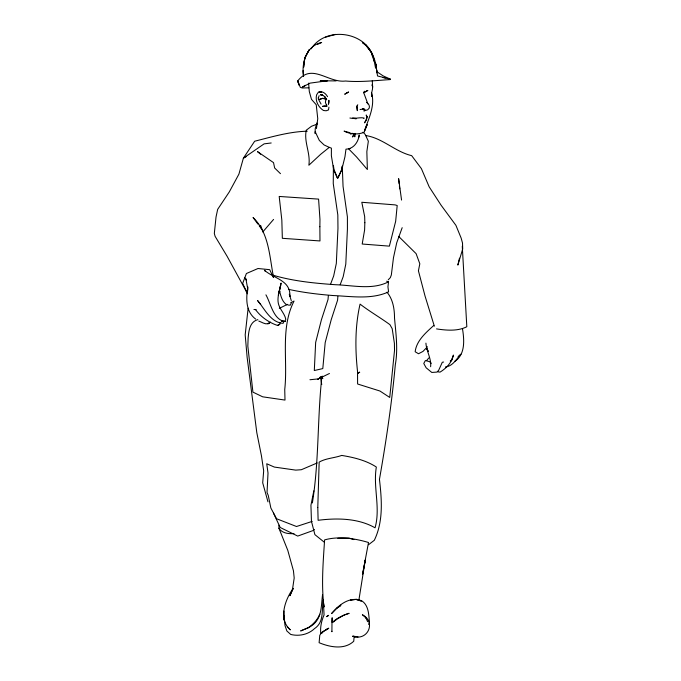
<?xml version="1.0" encoding="UTF-8"?>
<svg xmlns="http://www.w3.org/2000/svg" width="681" height="681" viewBox="0 0 681 681"><rect width="100%" height="100%" fill="white"/><g stroke="black" fill="none" stroke-linecap="round" stroke-linejoin="round"><path stroke-width="1.02" d="M293.094 588.341L292.387 590.121L294.192 578.016L293.451 570.814L287.791 550.367L278.938 528.269L278.955 525.213M328.889 103.333L328.923 100.345L328.353 104.653M332.115 621.804L332.166 617.744L331.936 622.443M279.925 322.317L279.882 324.386L277.959 325.212L279.201 324.454M315.065 133.612L315.252 128.573L316.912 123.023M328.344 295.639L328.029 299.47L321.432 319.712L315.652 342.441L314.307 370.532L322.803 368.591L325.186 342.62L331.213 319.721L337.572 300.236L337.895 296.397M430.639 366.719C431.499 358.521 426.4 351.243 425.914 343.13M331.945 631.219L331.911 631.73L331.979 622.792C336.644 618.118 342.935 615.258 349.14 613.317L344.28 614.934L335.852 619.804L336.303 619.463L333.528 622.025M321.909 376.346C317.286 418.44 319.151 461.054 312.366 502.944M355.141 133.399L354.792 136.813L354.503 134.855M278.316 295.086L281.074 283.083C279.848 291.085 275.541 299.572 279.848 307.429C281.806 311.413 284.879 314.792 285.799 319.236L284.956 321.423C273.473 320.104 270.774 303.334 265.93 294.839M287.322 626.699L290.344 629.874C278.231 619.497 284.837 600.31 292.643 589.167M386.612 281.193L388.545 281.815L387.94 286.803L388.596 291.868C371.485 299.717 351.685 296.363 333.401 295.554C318.385 294.388 303.36 292.609 288.65 289.365M316.444 128.556L317.755 118.69L316.239 104.755L311.464 99.307L309.31 91.56L308.604 83.125M358.878 600.148L365.271 560.02L362.581 574.27L368.506 542.493C354.673 538.348 338.636 535.973 324.599 539.888C323.169 562.165 321.211 584.732 324.003 606.975L323.449 602.566L324.062 614.96C321.577 620.612 320.002 627.337 320.794 633.475M323.313 600.029C321.338 609.972 324.531 621.94 314.494 628.64C308.238 634.573 299.002 636.522 290.727 634.445L286.863 630.989L285.024 625.626L284.445 619.829M313.822 490.873L310.936 505.268L311.447 521.263L314.894 534.636L324.241 542.17M322.556 594.539C320.913 607.443 322.368 620.434 308.604 627.61C303.998 629.508 293.443 634.011 308.263 627.695C313.217 624.307 317.44 619.829 319.789 614.245M248.131 308.195L245.186 334.856L247.143 357.448L256.805 432.665L261.453 455.844L263.683 470.835L262.704 482.829L267.974 501.846M358.725 137.247L359.262 134.94C358.325 142.014 353.66 148.935 345.974 149.182L344.961 156.732L341.632 170.335L338.04 177.784M459.479 258.176L457.853 265.088L462.697 248.991L462.51 243.049L461.165 238.112L455.912 225.343L441.058 205.168L429.158 186.807L421.386 168.607L411.673 155.66C395.065 151.701 382.492 137.996 365.62 135.528M280.674 285.22L279.125 292.115L279.61 290.293M363.918 118.579L364.08 118.043C359.849 117.03 354.512 119.166 349.923 118.026M357.593 373.341L357.704 373.009C355.107 350.23 354.886 326.582 360.07 304.118C369.502 311.396 380.185 317.55 389.915 324.65L392.196 328.685L394.401 343.318L394.529 350.4L389.728 397.44L379.964 391.03L357.602 383.999L357.551 373.367L359.645 372.226L357.551 373.367M318.427 97.723L319.134 95.663M402.182 227.684L396.725 242.776L393.473 257.716L391.337 274.979L390.324 277.635L388.23 279.823M437.619 371.766L440.02 372.132C446.421 368.259 451.775 362.556 453.452 355.073L451.29 360.7L451.886 359.738L450.218 361.007M293.009 588.461L289.893 595.73L292.77 589.44M291.323 302.866L290.387 305.148L287.927 305.037M340.185 284.684L343.19 276.665L345.786 264.168L347.421 229.037L347.404 216.916L343.054 186.364L342.271 166.121L341.462 170.037L337.674 178.413L333.988 169.501L333.418 165.483L333.256 183.581L337.827 214.966L337.963 228.348L336.32 263.453L333.673 275.924L330.668 283.934M368.642 624.468L369.494 622.579C368.71 615.054 368.915 605.852 362.079 601C350.085 595.713 338.823 604.822 331.553 613.59L336.423 608.661M451.29 360.7L451.597 360.062M354.29 133.51L352.52 136.983L354.469 134.123M363.586 92.727L364.582 91.22L363.816 92.948L367.808 103.75L366.838 102.278L369.076 105.104L369.417 106.713L369.247 108.058L367.655 109.811L363.807 110.935L365.288 110.22M283.662 322.326L283.083 323.33C270.723 322.53 264.679 308.953 257.597 300.559L260.687 304.509M356.972 106.04L357.338 110.662L356.733 106.44L357.755 104.755M311.191 48.819C326.395 24.72 369.894 32.058 374.261 61.324L371.673 54.233M376.508 71.479L383.182 75.906L390.358 79.141L390.068 79.592C375.24 80.528 360.419 82.324 345.539 81.022C328.268 83.227 311.932 62.712 297.759 80.894L300.321 87.364L302.253 87.994L308.842 87.815M321.875 633.313L323.245 631.338L322.709 631.857L328.77 628.188L321.56 632.564L319.772 635.296L319.117 642.702C329.808 647.163 344.39 650.074 353.737 641.255L354.086 637.186L356.069 636.539L352.784 636.224C367.646 641.502 376.55 622.068 362.394 614.73L366.233 618.169L365.884 617.761L367.621 621.685M426.672 360.53L428.783 357.959M262.747 231.983L273.583 219.418M427.464 346.765L422.961 351.43L418.517 353.745L415.155 351.754C416.457 340.704 425.914 332.609 433.754 325.492M458.117 356.597L460.884 354.205C456.244 359.057 453.001 366.157 445.425 366.965M333.681 169.765L331.375 155.753L331.392 148.126L329.272 147.368L320.623 154.332L308.859 165.245C310.732 153.259 303.658 141.776 306.297 130.19L311.464 126.283L317.286 124.044M339.41 606.354L340.9 605.196L336.84 608.184L339.947 606.15M314.443 529.443L312.945 530.593L297.725 536.075L280.214 527.503L273.481 513.108M368.506 544.732L374.312 540.288C383.514 521.28 381.786 499.701 379.453 479.356C386.11 441.39 391.796 403.271 395.295 364.846C398.138 349.149 395.899 333.673 394.512 317.984C394.503 308.919 392.963 299.342 386.978 292.183M269.897 322.649C266.671 325.739 262.1 322.215 258.763 321.04M270.553 322.147L268.067 323.756L269.727 322.683M454.644 361.458C465.583 354.503 464.255 339.657 462.459 328.531M305.25 85.261L302.262 87.245L309.923 83.15L327.587 80.733L320.232 80.792L336.142 80.903M317.516 379.462L322.607 376.235L318.299 378.908L309.957 379.734M279.091 324.539L277.618 325.475C269.055 322.692 261.019 317.023 255.656 309.778M318.299 378.908L329.442 373.494M257.844 319.627C249.535 321.926 248.846 330.906 248.131 338.057L247.833 346.067L252.915 392.111L262.679 396.819L284.998 400.079L284.735 389.523C288.02 360.121 280.044 328.54 294.064 301.036L290.77 302.687M388.545 281.815C372.32 290.2 353.064 285.305 335.537 284.726C314.384 283.228 293.145 281.193 272.74 275.115M246.164 156.639L243.389 158.162L238.903 174.157L229.318 191.88L217.665 209.373L216.03 217.018L214.328 233.438L215.094 236.298L227.079 256.235L246.658 292.038L242.649 283.441L246.394 273.524L258.005 268.51L269.719 269.676L273.26 277.269M279.321 308.365L287.399 304.364M317.499 44.401L321.653 42.46C306.424 45.806 301.351 62.626 303.556 76.434L303.266 70.424L303.496 76.434M360.096 109.539L363.475 108.994L362.658 108.79L364.931 109.445L363.722 109.088L364.173 109.488M352.196 133.229L350.434 133.893L352.86 133.493M317.201 462.961L301.351 469.72L295.724 470.12L274.332 467.064L266.731 463.761L268.016 473.065L267.037 492.491L268.263 495.462L270.851 507.992L276.546 518.735L296.499 526.507L312.196 521.391M335.605 34.373L325.484 37.191M350.306 148.449L348.536 148.764L356.546 156.945L367.374 169.526L366.846 151.608L368.344 141.214L365.212 134.455L363.041 132.157M443.62 362.045L442.31 362.258L438.59 370.464L436.862 372.098L431.788 372.447L426.11 367.757L423.769 363.467L425.387 360.547L429.396 361.611L431.32 363.322M278.784 291.928L279.9 291.766L279.423 290.557C280.785 295.733 281.985 301.734 286.803 304.875M271.2 142.976L264.126 143.861L243.389 158.162L254.66 141.231C271.94 136.855 289.357 131.671 307.25 131.195M320.581 94.948L322.471 94.795M293.988 533.555C288.676 534.074 281.934 533.223 278.938 528.269M354.486 599.706L350.426 599.918L356.682 599.263L361.56 601.153M337.802 538.313L349.072 538.075L353.907 539.599M355.286 118.23L352.426 118.188L356.154 118.86M322.573 94.804L320.657 94.676L323.552 95.612L326.684 99.707L325.178 98.566L326.616 99.571L322.649 98.336L319.091 99.554L322.649 98.336L325.28 98.609M253.928 309.463L256.167 309.685M352.784 636.224L358.044 636.922M385.378 77.932L377.521 75.966L376.67 69.922L376.84 72.876C376.363 61.605 372.354 49.015 362.386 42.835M383.003 77.549L390.358 79.141M349.932 132.701L344.075 131.127C350.204 134.259 357.763 134.949 364.165 132.25L367.187 124.64L364.488 130.795C368.54 118.809 375.325 105.827 371.579 93.05L371.809 96.557C370.524 92.497 373.937 88.649 372.115 84.708L372.635 87.066L372.277 80.698M356.512 599.603L360.547 600.838M436.53 328.889C446.217 330.396 457.751 331.417 466.817 326.735L462.28 246.335M329.272 147.368L324.113 144.968L319.321 140.405L315.218 131.748L315.397 133.331M321.066 377.538L322.888 378.466M320.274 377.112L322.045 378.023M320.215 377.138L321.926 378.083M260.602 154.221L257.495 151.608L273.524 162.623L274.656 168.003L280.478 173.681M255.647 319.083C245.347 311.37 246.147 298.201 247.748 286.846L247.288 293.817L247.79 289.059L245.807 278.503M398.589 236.35L416.108 253.647L419.819 263.794L418.423 270.808L425.029 296.005L434.342 326.173M265.369 271.378L264.432 270.246C274.341 278.887 290.813 280.172 289.893 296.482L289.34 294.218L291.289 300.67M257.954 224.109L253.06 217.503C269.208 232.979 269.429 256.677 273.524 277.184M259.172 225.769L262.228 229.897L260.619 225.394M244.581 277.499L246.377 279.985M327.57 96.685C325.978 93.944 323.356 91.484 319.976 91.637L318.393 92.148L316.639 94.787C314.945 100.762 318.393 107.266 323.466 110.484L326.148 110.782L328.514 109.93L328.923 107.206M321.074 104.116L318.342 99.06L318.308 97.57M324.794 96.361L325.969 98.515L325.424 102.422L326.608 105.529L326.42 104.84M428.179 351.311L426.859 348.612L428.111 351.149M334.073 170.659L337.197 177.826M374.15 60.754L375.589 68.202M320.487 377.24L321.747 384.569M399.168 183.759L398.623 178.652L401.56 200.078M399.381 185.802L399.713 188.867M284.071 615.905L284.19 620.221L283.934 611.044M317.789 507.515L318.112 520.293C337.086 517.883 358.189 518.164 375.069 527.809C380.705 507.745 372.916 487.187 376.346 467.038C366.114 460.347 353.618 457.36 341.7 455.427C334.303 458.109 326.02 458.168 319.159 462.11L317.789 507.515M319.866 226.73L319.976 240.946L282.343 238.307L281.832 220.091L279.193 196.451L318.58 199.116L319.968 219.444L319.866 226.73M364.846 222.721L364.607 229.991L362.198 244.028L389.379 246.139L395.661 221.325L397.193 205.517L395.116 204.887L361.807 202.274L364.667 216.601L364.846 222.721M304.143 62.643L303.632 67.24L304.816 57.919L309.148 49.815L304.816 57.919L304.143 62.643M367.016 116.8L366.701 118.988L364.539 122.852L365.995 120.528L367.016 116.8L366.242 115.157L367.016 116.8M328.591 615.377L326.633 616.62L328.591 615.377M346.867 92.965L344.688 94.233L348.604 91.978L346.867 92.965M326.565 629.431L326.088 629.704L327.808 628.878L326.565 629.431M366.208 91.314L363.892 92.607L367.859 90.428L366.208 91.314M326.982 106.049L322.666 106.321L326.982 106.049M324.582 106.347L323.364 106.5L324.582 106.347M284.956 321.423L281.721 321.194L284.956 321.423M320.385 92.063L319.185 92.003L321.602 92.275L320.385 92.063M368.668 48.615L365.612 44.793L371.673 52.888L368.668 48.615M298.755 84.172L297.759 80.894L299.019 85.091L298.755 84.172M375.844 64.738L375.469 63.078L376.27 67.402L375.844 64.738"/></g></svg>
